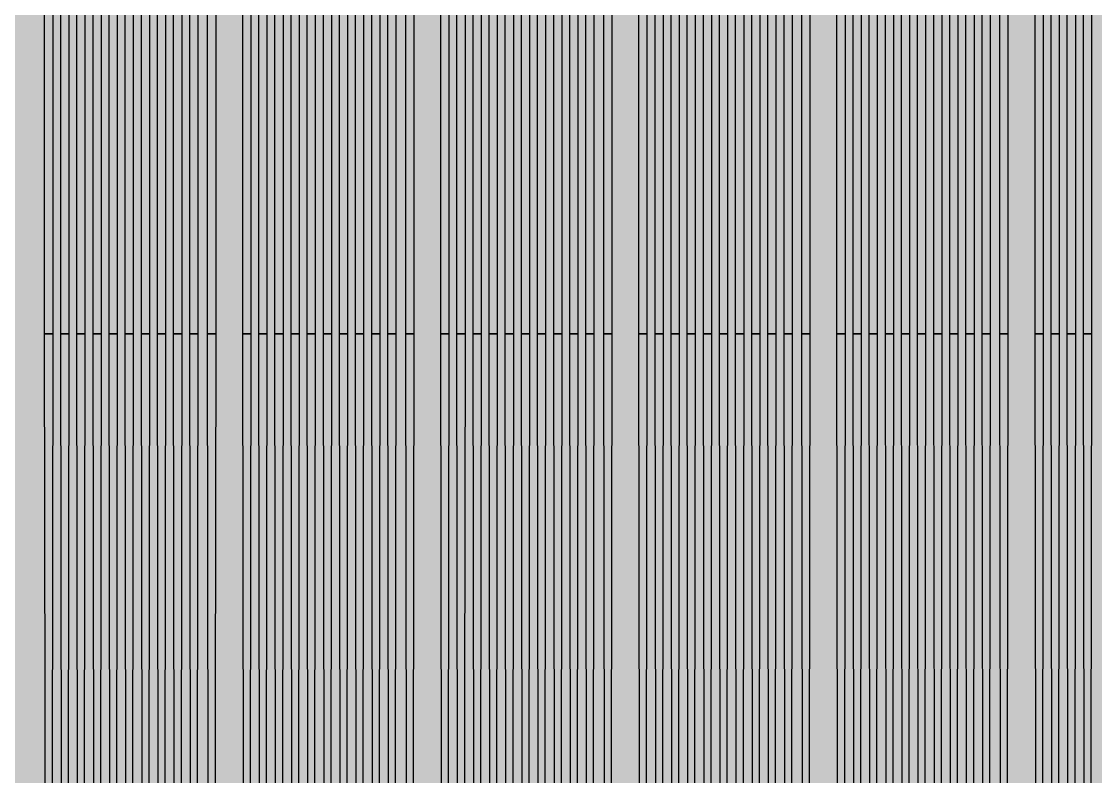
# Model space of a CAD drawing. Header units: metres. Extents: x -7220 to 10980, y -29667 to 1833.
# Drawn here: x 3083.7 to 3550, y -15884.5 to -15556.4 of the extents above; entities that cross this region are included whole.
import ezdxf

# ---------------------------------------------------------------- set-up
doc = ezdxf.new("R2010")
doc.units = ezdxf.units.M
doc.layers.add('Metal1', color=4, linetype='CONTINUOUS')
doc.layers.add('Polyimide', color=7, linetype='CONTINUOUS')

msp = doc.modelspace()

# ---------------------------------------------------------------- hatches: boundary and pattern name
at = {"layer": 'Polyimide'}
msp.add_hatch(color=7, dxfattribs=at).paths.add_polyline_path([(4099.45, -13861.55), (4142.64, -14152.77), (4214.18, -14438.35), (4313.36, -14715.55), (4439.24, -14981.69), (4590.59, -15234.21), (4765.97, -15470.68), (4963.68, -15688.82), (5181.82, -15886.53), (5418.29, -16061.91), (5670.81, -16213.26), (5936.95, -16339.14), (6214.15, -16438.32), (6499.73, -16509.85), (6790.95, -16553.05), (7085, -16567.5), (9980.38, -16567.5), (10058.79, -16571.35), (10136.45, -16582.87), (10212.6, -16601.95), (10286.52, -16628.4), (10357.49, -16661.96), (10424.83, -16702.32), (10487.89, -16749.09), (10546.06, -16801.81), (10598.78, -16859.98), (10645.55, -16923.04), (10685.91, -16990.38), (10719.48, -17061.35), (10745.93, -17135.27), (10765, -17211.43), (10776.52, -17289.08), (10780.38, -17367.5), (10780.38, -21957.3), (10741.61, -22012.91), (10705.97, -22070.59), (10673.58, -22130.14), (10644.53, -22191.39), (10618.92, -22254.16), (10596.82, -22318.25), (10578.3, -22383.46), (10563.41, -22449.6), (10552.21, -22516.46), (10544.72, -22583.84), (10540.97, -22651.53), (10540.97, -22719.32), (10544.72, -22787.01), (10552.21, -22854.38), (10563.41, -22921.24), (10578.3, -22987.38), (10596.82, -23052.6), (10618.92, -23116.68), (10644.53, -23179.45), (10673.58, -23240.71), (10705.97, -23300.26), (10741.61, -23357.93), (10780.38, -23413.54), (10780.38, -28667.5), (10776.52, -28745.91), (10765, -28823.57), (10745.93, -28899.73), (10719.48, -28973.65), (10685.91, -29044.62), (10645.55, -29111.96), (10598.78, -29175.01), (10546.06, -29233.19), (10487.89, -29285.91), (10424.83, -29332.68), (10357.49, -29373.04), (10286.52, -29406.6), (10212.6, -29433.05), (10136.45, -29452.13), (10058.79, -29463.65), (9980.38, -29467.5), (-6219.63, -29467.5), (-6298.04, -29463.65), (-6375.7, -29452.13), (-6451.85, -29433.05), (-6525.77, -29406.6), (-6596.74, -29373.04), (-6664.08, -29332.68), (-6727.14, -29285.91), (-6785.31, -29233.19), (-6838.03, -29175.01), (-6884.8, -29111.96), (-6925.16, -29044.62), (-6958.73, -28973.65), (-6985.18, -28899.73), (-7004.25, -28823.57), (-7015.77, -28745.91), (-7019.63, -28667.5), (-7019.63, -23426.32), (-6979.36, -23370.07), (-6942.33, -23311.63), (-6908.66, -23251.2), (-6878.45, -23188.96), (-6851.81, -23125.12), (-6828.81, -23059.88), (-6809.53, -22993.44), (-6794.04, -22926.02), (-6782.37, -22857.83), (-6774.57, -22789.09), (-6770.67, -22720.02), (-6770.67, -22650.84), (-6774.57, -22581.77), (-6782.37, -22513.03), (-6794.04, -22444.84), (-6809.53, -22377.42), (-6828.81, -22310.98), (-6851.81, -22245.74), (-6878.45, -22181.89), (-6908.66, -22119.66), (-6942.33, -22059.22), (-6979.36, -22000.79), (-7019.63, -21944.54), (-7019.63, -17367.5), (-7015.77, -17289.08), (-7004.25, -17211.43), (-6985.18, -17135.27), (-6958.73, -17061.35), (-6925.16, -16990.38), (-6884.8, -16923.04), (-6838.03, -16859.98), (-6785.31, -16801.81), (-6727.14, -16749.09), (-6664.08, -16702.32), (-6596.74, -16661.96), (-6525.77, -16628.4), (-6451.85, -16601.95), (-6375.7, -16582.87), (-6298.04, -16571.35), (-6219.63, -16567.5), (-3314, -16567.5), (-3019.95, -16553.05), (-2728.73, -16509.85), (-2443.15, -16438.32), (-2165.95, -16339.14), (-1899.81, -16213.26), (-1647.29, -16061.91), (-1410.82, -15886.53), (-1192.68, -15688.82), (-994.97, -15470.68), (-819.59, -15234.21), (-668.24, -14981.69), (-542.36, -14715.55), (-443.18, -14438.35), (-371.64, -14152.77), (-328.45, -13861.55), (-314, -13567.5), (-314, -13373.48), (-317.45, -13328.11), (-327.72, -13283.78), (-344.58, -13241.52), (-367.63, -13202.3), (-396.35, -13167.01), (-430.08, -13136.47), (-468.03, -13111.38), (-509.35, -13092.32), (-509.35, -13092.32), (-578.18, -13061.27), (-642.2, -13021.24), (-700.26, -12972.96), (-751.3, -12917.31), (-794.39, -12855.3), (-828.74, -12788.06), (-853.73, -12716.8), (-868.91, -12642.84), (-874, -12567.5), (-868.91, -12492.16), (-853.73, -12418.19), (-828.74, -12346.94), (-794.39, -12279.7), (-751.3, -12217.69), (-700.26, -12162.04), (-642.2, -12113.76), (-578.18, -12073.73), (-509.35, -12042.68), (-509.35, -12042.68), (-468.03, -12023.62), (-430.08, -11998.53), (-396.35, -11967.99), (-367.63, -11932.7), (-344.58, -11893.47), (-327.72, -11851.21), (-317.45, -11806.89), (-314, -11761.52), (-314, -11074.31), (-317.45, -11028.94), (-327.72, -10984.62), (-344.58, -10942.36), (-367.63, -10903.13), (-396.35, -10867.84), (-430.08, -10837.3), (-468.03, -10812.21), (-509.35, -10793.16), (-509.35, -10793.16), (-578.18, -10762.1), (-642.2, -10722.07), (-700.26, -10673.8), (-751.3, -10618.15), (-794.39, -10556.13), (-828.74, -10488.89), (-853.73, -10417.64), (-868.91, -10343.67), (-874, -10268.33), (-868.91, -10192.99), (-853.73, -10119.03), (-828.74, -10047.77), (-794.39, -9980.53), (-751.3, -9918.52), (-700.26, -9862.87), (-642.2, -9814.59), (-578.18, -9774.56), (-509.35, -9743.51), (-509.35, -9743.51), (-468.03, -9724.45), (-430.08, -9699.36), (-396.35, -9668.82), (-367.63, -9633.53), (-344.58, -9594.31), (-327.72, -9552.05), (-317.45, -9507.72), (-314, -9462.35), (-314, -8775.14), (-317.45, -8729.78), (-327.72, -8685.45), (-344.58, -8643.19), (-367.63, -8603.96), (-396.35, -8568.68), (-430.08, -8538.14), (-468.03, -8513.05), (-509.35, -8493.99), (-509.35, -8493.99), (-578.18, -8462.94), (-642.2, -8422.91), (-700.26, -8374.63), (-751.3, -8318.98), (-794.39, -8256.97), (-828.74, -8189.73), (-853.73, -8118.47), (-868.91, -8044.5), (-874, -7969.17), (-868.91, -7893.83), (-853.73, -7819.86), (-828.74, -7748.61), (-794.39, -7681.36), (-751.3, -7619.35), (-700.26, -7563.7), (-642.2, -7515.42), (-578.18, -7475.4), (-509.35, -7444.34), (-509.35, -7444.34), (-468.03, -7425.28), (-430.08, -7400.2), (-396.35, -7369.66), (-367.63, -7334.37), (-344.58, -7295.14), (-327.72, -7252.88), (-317.45, -7208.56), (-314, -7163.19), (-314, -6475.98), (-317.45, -6430.61), (-327.72, -6386.29), (-344.58, -6344.02), (-367.63, -6304.8), (-396.35, -6269.51), (-430.08, -6238.97), (-468.03, -6213.88), (-509.35, -6194.82), (-509.35, -6194.82), (-578.18, -6163.77), (-642.2, -6123.74), (-700.26, -6075.46), (-751.3, -6019.81), (-794.39, -5957.8), (-828.74, -5890.56), (-853.73, -5819.31), (-868.91, -5745.34), (-874, -5670), (-868.91, -5594.66), (-853.73, -5520.69), (-828.74, -5449.44), (-794.39, -5382.2), (-751.3, -5320.19), (-700.26, -5264.54), (-642.2, -5216.26), (-578.18, -5176.23), (-509.35, -5145.18), (-509.35, -5145.18), (-468.03, -5126.12), (-430.08, -5101.03), (-396.35, -5070.49), (-367.63, -5035.2), (-344.58, -4995.98), (-327.72, -4953.71), (-317.45, -4909.39), (-314, -4864.02), (-314, 380), (-314, 1532.5), (-269, 1532.5), (-268.78, 1525.63), (-268.1, 1518.79), (-266.98, 1512.02), (-265.42, 1505.32), (-263.43, 1498.75), (-261.01, 1492.32), (-258.17, 1486.06), (-254.93, 1480), (-251.3, 1474.17), (-247.3, 1468.58), (-242.94, 1463.27), (-238.25, 1458.25), (-233.23, 1453.56), (-227.92, 1449.2), (-222.33, 1445.2), (-216.5, 1441.57), (-210.44, 1438.33), (-204.18, 1435.49), (-197.75, 1433.07), (-191.18, 1431.08), (-184.48, 1429.52), (-177.71, 1428.4), (-170.87, 1427.72), (-164, 1427.5), (-157.13, 1427.72), (-150.29, 1428.4), (-143.52, 1429.52), (-136.82, 1431.08), (-130.25, 1433.07), (-123.82, 1435.49), (-117.56, 1438.33), (-111.5, 1441.57), (-105.67, 1445.2), (-100.08, 1449.2), (-94.77, 1453.56), (-89.75, 1458.25), (-85.06, 1463.27), (-80.7, 1468.58), (-76.7, 1474.17), (-73.07, 1480), (-69.83, 1486.06), (-66.99, 1492.32), (-64.57, 1498.75), (-62.58, 1505.32), (-61.02, 1512.02), (-59.9, 1518.79), (-59.22, 1525.63), (-59, 1532.5), (1786, 1532.5), (3835, 1532.5), (3835.21, 1539.04), (3835.86, 1545.55), (3836.92, 1552.01), (3838.41, 1558.38), (3840.31, 1564.64), (3842.61, 1570.77), (3845.31, 1576.73), (3848.4, 1582.5), (3851.85, 1588.06), (3855.66, 1593.38), (3859.82, 1598.43), (3864.29, 1603.21), (3869.07, 1607.68), (3874.12, 1611.84), (3879.44, 1615.65), (3885, 1619.1), (3890.77, 1622.19), (3896.73, 1624.89), (3902.86, 1627.19), (3909.12, 1629.09), (3915.49, 1630.58), (3921.95, 1631.64), (3928.46, 1632.29), (3935, 1632.5), (3941.54, 1632.29), (3948.05, 1631.64), (3954.51, 1630.58), (3960.88, 1629.09), (3967.14, 1627.19), (3973.27, 1624.89), (3979.23, 1622.19), (3985, 1619.1), (3990.56, 1615.65), (3995.88, 1611.84), (4000.93, 1607.68), (4005.71, 1603.21), (4010.18, 1598.43), (4014.34, 1593.38), (4018.15, 1588.06), (4021.6, 1582.5), (4024.69, 1576.73), (4027.39, 1570.77), (4029.69, 1564.64), (4031.59, 1558.38), (4033.08, 1552.01), (4034.14, 1545.55), (4034.79, 1539.04), (4035, 1532.5), (4085, 1532.5), (4085, 380), (4085, 330), (4085, -4864.02), (4088.45, -4909.39), (4098.72, -4953.71), (4115.58, -4995.98), (4138.63, -5035.2), (4167.35, -5070.49), (4201.08, -5101.03), (4239.03, -5126.12), (4280.35, -5145.18), (4280.35, -5145.18), (4349.18, -5176.23), (4413.2, -5216.26), (4471.26, -5264.54), (4522.3, -5320.19), (4565.39, -5382.2), (4599.74, -5449.44), (4624.73, -5520.69), (4639.91, -5594.66), (4645, -5670), (4639.91, -5745.34), (4624.73, -5819.31), (4599.74, -5890.56), (4565.39, -5957.8), (4522.3, -6019.81), (4471.26, -6075.46), (4413.2, -6123.74), (4349.18, -6163.77), (4280.35, -6194.82), (4239.03, -6213.88), (4201.08, -6238.97), (4167.35, -6269.51), (4138.63, -6304.8), (4115.58, -6344.02), (4098.72, -6386.29), (4088.45, -6430.61), (4085, -6475.98), (4085, -13567.5), (4099.45, -13861.55)])

# ---------------------------------------------------------------- linework, layer by layer
at = {"layer": 'Metal1'}
for points in [[(3097.25, -15552.84), (3097.25, -15575.7), (3097.25, -15598.55), (3097.25, -15621.41), (3097.25, -15644.27), (3097.25, -15667.12), (3097.25, -15692.12), (3093.75, -15692.12), (3093.75, -15667.12), (3093.75, -15644.27), (3093.75, -15621.41), (3093.75, -15598.55), (3093.75, -15575.7), (3093.75, -15552.84)], [(3104.25, -15552.84), (3104.25, -15575.7), (3104.25, -15598.55), (3104.25, -15621.41), (3104.25, -15644.27), (3104.25, -15667.12), (3104.25, -15692.12), (3100.75, -15692.12), (3100.75, -15667.12), (3100.75, -15644.27), (3100.75, -15621.41), (3100.75, -15598.55), (3100.75, -15575.7), (3100.75, -15552.84)], [(3111.25, -15552.84), (3111.25, -15575.7), (3111.25, -15598.55), (3111.25, -15621.41), (3111.25, -15644.27), (3111.25, -15667.12), (3111.25, -15692.12), (3107.75, -15692.12), (3107.75, -15667.12), (3107.75, -15644.27), (3107.75, -15621.41), (3107.75, -15598.55), (3107.75, -15575.7), (3107.75, -15552.84)], [(3118.25, -15552.84), (3118.25, -15575.7), (3118.25, -15598.55), (3118.25, -15621.41), (3118.25, -15644.27), (3118.25, -15667.12), (3118.25, -15692.12), (3114.75, -15692.12), (3114.75, -15667.12), (3114.75, -15644.27), (3114.75, -15621.41), (3114.75, -15598.55), (3114.75, -15575.7), (3114.75, -15552.84)], [(3125.25, -15552.84), (3125.25, -15575.7), (3125.25, -15598.55), (3125.25, -15621.41), (3125.25, -15644.27), (3125.25, -15667.12), (3125.25, -15692.12), (3121.75, -15692.12), (3121.75, -15667.12), (3121.75, -15644.27), (3121.75, -15621.41), (3121.75, -15598.55), (3121.75, -15575.7), (3121.75, -15552.84)], [(3132.25, -15552.84), (3132.25, -15575.7), (3132.25, -15598.55), (3132.25, -15621.41), (3132.25, -15644.27), (3132.25, -15667.12), (3132.25, -15692.12), (3128.75, -15692.12), (3128.75, -15667.12), (3128.75, -15644.27), (3128.75, -15621.41), (3128.75, -15598.55), (3128.75, -15575.7), (3128.75, -15552.84)], [(3139.25, -15552.84), (3139.25, -15575.7), (3139.25, -15598.55), (3139.25, -15621.41), (3139.25, -15644.27), (3139.25, -15667.12), (3139.25, -15692.12), (3135.75, -15692.12), (3135.75, -15667.12), (3135.75, -15644.27), (3135.75, -15621.41), (3135.75, -15598.55), (3135.75, -15575.7), (3135.75, -15552.84)], [(3146.25, -15552.84), (3146.25, -15575.7), (3146.25, -15598.55), (3146.25, -15621.41), (3146.25, -15644.27), (3146.25, -15667.12), (3146.25, -15692.12), (3142.75, -15692.12), (3142.75, -15667.12), (3142.75, -15644.27), (3142.75, -15621.41), (3142.75, -15598.55), (3142.75, -15575.7), (3142.75, -15552.84)], [(3153.25, -15552.84), (3153.25, -15575.7), (3153.25, -15598.55), (3153.25, -15621.41), (3153.25, -15644.27), (3153.25, -15667.12), (3153.25, -15692.12), (3149.75, -15692.12), (3149.75, -15667.12), (3149.75, -15644.27), (3149.75, -15621.41), (3149.75, -15598.55), (3149.75, -15575.7), (3149.75, -15552.84)], [(3160.25, -15552.84), (3160.25, -15575.7), (3160.25, -15598.55), (3160.25, -15621.41), (3160.25, -15644.27), (3160.25, -15667.12), (3160.25, -15692.12), (3156.75, -15692.12), (3156.75, -15667.12), (3156.75, -15644.27), (3156.75, -15621.41), (3156.75, -15598.55), (3156.75, -15575.7), (3156.75, -15552.84)], [(3168, -15552.84), (3168, -15575.7), (3168, -15598.55), (3168, -15621.41), (3168, -15644.27), (3168, -15667.12), (3168, -15692.12), (3164.5, -15692.12), (3164.5, -15667.12), (3164.5, -15644.27), (3164.5, -15621.41), (3164.5, -15598.55), (3164.5, -15575.7), (3164.5, -15552.84)], [(3183.25, -15552.84), (3183.25, -15575.7), (3183.25, -15598.55), (3183.25, -15621.41), (3183.25, -15644.27), (3183.25, -15667.12), (3183.25, -15692.12), (3179.75, -15692.12), (3179.75, -15667.12), (3179.75, -15644.27), (3179.75, -15621.41), (3179.75, -15598.55), (3179.75, -15575.7), (3179.75, -15552.84)], [(3190.25, -15552.84), (3190.25, -15575.7), (3190.25, -15598.55), (3190.25, -15621.41), (3190.25, -15644.27), (3190.25, -15667.12), (3190.25, -15692.12), (3186.75, -15692.12), (3186.75, -15667.12), (3186.75, -15644.27), (3186.75, -15621.41), (3186.75, -15598.55), (3186.75, -15575.7), (3186.75, -15552.84)], [(3197.25, -15552.84), (3197.25, -15575.7), (3197.25, -15598.55), (3197.25, -15621.41), (3197.25, -15644.27), (3197.25, -15667.12), (3197.25, -15692.12), (3193.75, -15692.12), (3193.75, -15667.12), (3193.75, -15644.27), (3193.75, -15621.41), (3193.75, -15598.55), (3193.75, -15575.7), (3193.75, -15552.84)], [(3204.25, -15552.84), (3204.25, -15575.7), (3204.25, -15598.55), (3204.25, -15621.41), (3204.25, -15644.27), (3204.25, -15667.12), (3204.25, -15692.12), (3200.75, -15692.12), (3200.75, -15667.12), (3200.75, -15644.27), (3200.75, -15621.41), (3200.75, -15598.55), (3200.75, -15575.7), (3200.75, -15552.84)], [(3211.25, -15552.84), (3211.25, -15575.7), (3211.25, -15598.55), (3211.25, -15621.41), (3211.25, -15644.27), (3211.25, -15667.12), (3211.25, -15692.12), (3207.75, -15692.12), (3207.75, -15667.12), (3207.75, -15644.27), (3207.75, -15621.41), (3207.75, -15598.55), (3207.75, -15575.7), (3207.75, -15552.84)], [(3218.25, -15552.84), (3218.25, -15575.7), (3218.25, -15598.55), (3218.25, -15621.41), (3218.25, -15644.27), (3218.25, -15667.12), (3218.25, -15692.12), (3214.75, -15692.12), (3214.75, -15667.12), (3214.75, -15644.27), (3214.75, -15621.41), (3214.75, -15598.55), (3214.75, -15575.7), (3214.75, -15552.84)], [(3225.25, -15552.84), (3225.25, -15575.7), (3225.25, -15598.55), (3225.25, -15621.41), (3225.25, -15644.27), (3225.25, -15667.12), (3225.25, -15692.12), (3221.75, -15692.12), (3221.75, -15667.12), (3221.75, -15644.27), (3221.75, -15621.41), (3221.75, -15598.55), (3221.75, -15575.7), (3221.75, -15552.84)], [(3232.25, -15552.84), (3232.25, -15575.7), (3232.25, -15598.55), (3232.25, -15621.41), (3232.25, -15644.27), (3232.25, -15667.12), (3232.25, -15692.12), (3228.75, -15692.12), (3228.75, -15667.12), (3228.75, -15644.27), (3228.75, -15621.41), (3228.75, -15598.55), (3228.75, -15575.7), (3228.75, -15552.84)], [(3239.25, -15552.84), (3239.25, -15575.7), (3239.25, -15598.55), (3239.25, -15621.41), (3239.25, -15644.27), (3239.25, -15667.12), (3239.25, -15692.12), (3235.75, -15692.12), (3235.75, -15667.12), (3235.75, -15644.27), (3235.75, -15621.41), (3235.75, -15598.55), (3235.75, -15575.7), (3235.75, -15552.84)], [(3246.25, -15552.84), (3246.25, -15575.7), (3246.25, -15598.55), (3246.25, -15621.41), (3246.25, -15644.27), (3246.25, -15667.12), (3246.25, -15692.12), (3242.75, -15692.12), (3242.75, -15667.12), (3242.75, -15644.27), (3242.75, -15621.41), (3242.75, -15598.55), (3242.75, -15575.7), (3242.75, -15552.84)], [(3254, -15552.84), (3254, -15575.7), (3254, -15598.55), (3254, -15621.41), (3254, -15644.27), (3254, -15667.12), (3254, -15692.12), (3250.5, -15692.12), (3250.5, -15667.12), (3250.5, -15644.27), (3250.5, -15621.41), (3250.5, -15598.55), (3250.5, -15575.7), (3250.5, -15552.84)], [(3269.25, -15552.84), (3269.25, -15575.7), (3269.25, -15598.55), (3269.25, -15621.41), (3269.25, -15644.27), (3269.25, -15667.12), (3269.25, -15692.12), (3265.75, -15692.12), (3265.75, -15667.12), (3265.75, -15644.27), (3265.75, -15621.41), (3265.75, -15598.55), (3265.75, -15575.7), (3265.75, -15552.84)], [(3276.25, -15552.84), (3276.25, -15575.7), (3276.25, -15598.55), (3276.25, -15621.41), (3276.25, -15644.27), (3276.25, -15667.12), (3276.25, -15692.12), (3272.75, -15692.12), (3272.75, -15667.12), (3272.75, -15644.27), (3272.75, -15621.41), (3272.75, -15598.55), (3272.75, -15575.7), (3272.75, -15552.84)], [(3283.25, -15552.84), (3283.25, -15575.7), (3283.25, -15598.55), (3283.25, -15621.41), (3283.25, -15644.27), (3283.25, -15667.12), (3283.25, -15692.12), (3279.75, -15692.12), (3279.75, -15667.12), (3279.75, -15644.27), (3279.75, -15621.41), (3279.75, -15598.55), (3279.75, -15575.7), (3279.75, -15552.84)], [(3290.25, -15552.84), (3290.25, -15575.7), (3290.25, -15598.55), (3290.25, -15621.41), (3290.25, -15644.27), (3290.25, -15667.12), (3290.25, -15692.12), (3286.75, -15692.12), (3286.75, -15667.12), (3286.75, -15644.27), (3286.75, -15621.41), (3286.75, -15598.55), (3286.75, -15575.7), (3286.75, -15552.84)], [(3297.25, -15552.84), (3297.25, -15575.7), (3297.25, -15598.55), (3297.25, -15621.41), (3297.25, -15644.27), (3297.25, -15667.12), (3297.25, -15692.12), (3293.75, -15692.12), (3293.75, -15667.12), (3293.75, -15644.27), (3293.75, -15621.41), (3293.75, -15598.55), (3293.75, -15575.7), (3293.75, -15552.84)], [(3304.25, -15552.84), (3304.25, -15575.7), (3304.25, -15598.55), (3304.25, -15621.41), (3304.25, -15644.27), (3304.25, -15667.12), (3304.25, -15692.12), (3300.75, -15692.12), (3300.75, -15667.12), (3300.75, -15644.27), (3300.75, -15621.41), (3300.75, -15598.55), (3300.75, -15575.7), (3300.75, -15552.84)], [(3311.25, -15552.84), (3311.25, -15575.7), (3311.25, -15598.55), (3311.25, -15621.41), (3311.25, -15644.27), (3311.25, -15667.12), (3311.25, -15692.12), (3307.75, -15692.12), (3307.75, -15667.12), (3307.75, -15644.27), (3307.75, -15621.41), (3307.75, -15598.55), (3307.75, -15575.7), (3307.75, -15552.84)], [(3318.25, -15552.84), (3318.25, -15575.7), (3318.25, -15598.55), (3318.25, -15621.41), (3318.25, -15644.27), (3318.25, -15667.12), (3318.25, -15692.12), (3314.75, -15692.12), (3314.75, -15667.12), (3314.75, -15644.27), (3314.75, -15621.41), (3314.75, -15598.55), (3314.75, -15575.7), (3314.75, -15552.84)], [(3325.25, -15552.84), (3325.25, -15575.7), (3325.25, -15598.55), (3325.25, -15621.41), (3325.25, -15644.27), (3325.25, -15667.12), (3325.25, -15692.12), (3321.75, -15692.12), (3321.75, -15667.12), (3321.75, -15644.27), (3321.75, -15621.41), (3321.75, -15598.55), (3321.75, -15575.7), (3321.75, -15552.84)], [(3332.25, -15552.84), (3332.25, -15575.7), (3332.25, -15598.55), (3332.25, -15621.41), (3332.25, -15644.27), (3332.25, -15667.12), (3332.25, -15692.12), (3328.75, -15692.12), (3328.75, -15667.12), (3328.75, -15644.27), (3328.75, -15621.41), (3328.75, -15598.55), (3328.75, -15575.7), (3328.75, -15552.84)], [(3340, -15552.84), (3340, -15575.7), (3340, -15598.55), (3340, -15621.41), (3340, -15644.27), (3340, -15667.12), (3340, -15692.12), (3336.5, -15692.12), (3336.5, -15667.12), (3336.5, -15644.27), (3336.5, -15621.41), (3336.5, -15598.55), (3336.5, -15575.7), (3336.5, -15552.84)], [(3355.25, -15552.84), (3355.25, -15575.7), (3355.25, -15598.55), (3355.25, -15621.41), (3355.25, -15644.27), (3355.25, -15667.12), (3355.25, -15692.12), (3351.75, -15692.12), (3351.75, -15667.12), (3351.75, -15644.27), (3351.75, -15621.41), (3351.75, -15598.55), (3351.75, -15575.7), (3351.75, -15552.84)], [(3362.25, -15552.84), (3362.25, -15575.7), (3362.25, -15598.55), (3362.25, -15621.41), (3362.25, -15644.27), (3362.25, -15667.12), (3362.25, -15692.12), (3358.75, -15692.12), (3358.75, -15667.12), (3358.75, -15644.27), (3358.75, -15621.41), (3358.75, -15598.55), (3358.75, -15575.7), (3358.75, -15552.84)], [(3369.25, -15552.84), (3369.25, -15575.7), (3369.25, -15598.55), (3369.25, -15621.41), (3369.25, -15644.27), (3369.25, -15667.12), (3369.25, -15692.12), (3365.75, -15692.12), (3365.75, -15667.12), (3365.75, -15644.27), (3365.75, -15621.41), (3365.75, -15598.55), (3365.75, -15575.7), (3365.75, -15552.84)], [(3376.25, -15552.84), (3376.25, -15575.7), (3376.25, -15598.55), (3376.25, -15621.41), (3376.25, -15644.27), (3376.25, -15667.12), (3376.25, -15692.12), (3372.75, -15692.12), (3372.75, -15667.12), (3372.75, -15644.27), (3372.75, -15621.41), (3372.75, -15598.55), (3372.75, -15575.7), (3372.75, -15552.84)], [(3383.25, -15552.84), (3383.25, -15575.7), (3383.25, -15598.55), (3383.25, -15621.41), (3383.25, -15644.27), (3383.25, -15667.12), (3383.25, -15692.12), (3379.75, -15692.12), (3379.75, -15667.12), (3379.75, -15644.27), (3379.75, -15621.41), (3379.75, -15598.55), (3379.75, -15575.7), (3379.75, -15552.84)], [(3390.25, -15552.84), (3390.25, -15575.7), (3390.25, -15598.55), (3390.25, -15621.41), (3390.25, -15644.27), (3390.25, -15667.12), (3390.25, -15692.12), (3386.75, -15692.12), (3386.75, -15667.12), (3386.75, -15644.27), (3386.75, -15621.41), (3386.75, -15598.55), (3386.75, -15575.7), (3386.75, -15552.84)], [(3397.25, -15552.84), (3397.25, -15575.7), (3397.25, -15598.55), (3397.25, -15621.41), (3397.25, -15644.27), (3397.25, -15667.12), (3397.25, -15692.12), (3393.75, -15692.12), (3393.75, -15667.12), (3393.75, -15644.27), (3393.75, -15621.41), (3393.75, -15598.55), (3393.75, -15575.7), (3393.75, -15552.84)], [(3404.25, -15552.84), (3404.25, -15575.7), (3404.25, -15598.55), (3404.25, -15621.41), (3404.25, -15644.27), (3404.25, -15667.12), (3404.25, -15692.12), (3400.75, -15692.12), (3400.75, -15667.12), (3400.75, -15644.27), (3400.75, -15621.41), (3400.75, -15598.55), (3400.75, -15575.7), (3400.75, -15552.84)], [(3411.25, -15552.84), (3411.25, -15575.7), (3411.25, -15598.55), (3411.25, -15621.41), (3411.25, -15644.27), (3411.25, -15667.12), (3411.25, -15692.12), (3407.75, -15692.12), (3407.75, -15667.12), (3407.75, -15644.27), (3407.75, -15621.41), (3407.75, -15598.55), (3407.75, -15575.7), (3407.75, -15552.84)], [(3418.25, -15552.84), (3418.25, -15575.7), (3418.25, -15598.55), (3418.25, -15621.41), (3418.25, -15644.27), (3418.25, -15667.12), (3418.25, -15692.12), (3414.75, -15692.12), (3414.75, -15667.12), (3414.75, -15644.27), (3414.75, -15621.41), (3414.75, -15598.55), (3414.75, -15575.7), (3414.75, -15552.84)], [(3426, -15552.84), (3426, -15575.7), (3426, -15598.55), (3426, -15621.41), (3426, -15644.27), (3426, -15667.12), (3426, -15692.12), (3422.5, -15692.12), (3422.5, -15667.12), (3422.5, -15644.27), (3422.5, -15621.41), (3422.5, -15598.55), (3422.5, -15575.7), (3422.5, -15552.84)], [(3441.25, -15552.84), (3441.25, -15575.7), (3441.25, -15598.55), (3441.25, -15621.41), (3441.25, -15644.27), (3441.25, -15667.12), (3441.25, -15692.12), (3437.75, -15692.12), (3437.75, -15667.12), (3437.75, -15644.27), (3437.75, -15621.41), (3437.75, -15598.55), (3437.75, -15575.7), (3437.75, -15552.84)], [(3448.25, -15552.84), (3448.25, -15575.7), (3448.25, -15598.55), (3448.25, -15621.41), (3448.25, -15644.27), (3448.25, -15667.12), (3448.25, -15692.12), (3444.75, -15692.12), (3444.75, -15667.12), (3444.75, -15644.27), (3444.75, -15621.41), (3444.75, -15598.55), (3444.75, -15575.7), (3444.75, -15552.84)], [(3455.25, -15552.84), (3455.25, -15575.7), (3455.25, -15598.55), (3455.25, -15621.41), (3455.25, -15644.27), (3455.25, -15667.12), (3455.25, -15692.12), (3451.75, -15692.12), (3451.75, -15667.12), (3451.75, -15644.27), (3451.75, -15621.41), (3451.75, -15598.55), (3451.75, -15575.7), (3451.75, -15552.84)], [(3462.25, -15552.84), (3462.25, -15575.7), (3462.25, -15598.55), (3462.25, -15621.41), (3462.25, -15644.27), (3462.25, -15667.12), (3462.25, -15692.12), (3458.75, -15692.12), (3458.75, -15667.12), (3458.75, -15644.27), (3458.75, -15621.41), (3458.75, -15598.55), (3458.75, -15575.7), (3458.75, -15552.84)], [(3469.25, -15552.84), (3469.25, -15575.7), (3469.25, -15598.55), (3469.25, -15621.41), (3469.25, -15644.27), (3469.25, -15667.12), (3469.25, -15692.12), (3465.75, -15692.12), (3465.75, -15667.12), (3465.75, -15644.27), (3465.75, -15621.41), (3465.75, -15598.55), (3465.75, -15575.7), (3465.75, -15552.84)], [(3476.25, -15552.84), (3476.25, -15575.7), (3476.25, -15598.55), (3476.25, -15621.41), (3476.25, -15644.27), (3476.25, -15667.12), (3476.25, -15692.12), (3472.75, -15692.12), (3472.75, -15667.12), (3472.75, -15644.27), (3472.75, -15621.41), (3472.75, -15598.55), (3472.75, -15575.7), (3472.75, -15552.84)], [(3483.25, -15552.84), (3483.25, -15575.7), (3483.25, -15598.55), (3483.25, -15621.41), (3483.25, -15644.27), (3483.25, -15667.12), (3483.25, -15692.12), (3479.75, -15692.12), (3479.75, -15667.12), (3479.75, -15644.27), (3479.75, -15621.41), (3479.75, -15598.55), (3479.75, -15575.7), (3479.75, -15552.84)], [(3490.25, -15552.84), (3490.25, -15575.7), (3490.25, -15598.55), (3490.25, -15621.41), (3490.25, -15644.27), (3490.25, -15667.12), (3490.25, -15692.12), (3486.75, -15692.12), (3486.75, -15667.12), (3486.75, -15644.27), (3486.75, -15621.41), (3486.75, -15598.55), (3486.75, -15575.7), (3486.75, -15552.84)], [(3497.25, -15552.84), (3497.25, -15575.7), (3497.25, -15598.55), (3497.25, -15621.41), (3497.25, -15644.27), (3497.25, -15667.12), (3497.25, -15692.12), (3493.75, -15692.12), (3493.75, -15667.12), (3493.75, -15644.27), (3493.75, -15621.41), (3493.75, -15598.55), (3493.75, -15575.7), (3493.75, -15552.84)], [(3504.25, -15552.84), (3504.25, -15575.7), (3504.25, -15598.55), (3504.25, -15621.41), (3504.25, -15644.27), (3504.25, -15667.12), (3504.25, -15692.12), (3500.75, -15692.12), (3500.75, -15667.12), (3500.75, -15644.27), (3500.75, -15621.41), (3500.75, -15598.55), (3500.75, -15575.7), (3500.75, -15552.84)], [(3512, -15552.84), (3512, -15575.7), (3512, -15598.55), (3512, -15621.41), (3512, -15644.27), (3512, -15667.12), (3512, -15692.12), (3508.5, -15692.12), (3508.5, -15667.12), (3508.5, -15644.27), (3508.5, -15621.41), (3508.5, -15598.55), (3508.5, -15575.7), (3508.5, -15552.84)], [(3527.25, -15552.84), (3527.25, -15575.7), (3527.25, -15598.55), (3527.25, -15621.41), (3527.25, -15644.27), (3527.25, -15667.12), (3527.25, -15692.12), (3523.75, -15692.12), (3523.75, -15667.12), (3523.75, -15644.27), (3523.75, -15621.41), (3523.75, -15598.55), (3523.75, -15575.7), (3523.75, -15552.84)], [(3534.25, -15552.84), (3534.25, -15575.7), (3534.25, -15598.55), (3534.25, -15621.41), (3534.25, -15644.27), (3534.25, -15667.12), (3534.25, -15692.12), (3530.75, -15692.12), (3530.75, -15667.12), (3530.75, -15644.27), (3530.75, -15621.41), (3530.75, -15598.55), (3530.75, -15575.7), (3530.75, -15552.84)], [(3541.25, -15552.84), (3541.25, -15575.7), (3541.25, -15598.55), (3541.25, -15621.41), (3541.25, -15644.27), (3541.25, -15667.12), (3541.25, -15692.12), (3537.75, -15692.12), (3537.75, -15667.12), (3537.75, -15644.27), (3537.75, -15621.41), (3537.75, -15598.55), (3537.75, -15575.7), (3537.75, -15552.84)], [(3548.25, -15552.84), (3548.25, -15575.7), (3548.25, -15598.55), (3548.25, -15621.41), (3548.25, -15644.27), (3548.25, -15667.12), (3548.25, -15692.12), (3544.75, -15692.12), (3544.75, -15667.12), (3544.75, -15644.27), (3544.75, -15621.41), (3544.75, -15598.55), (3544.75, -15575.7), (3544.75, -15552.84)], [(3070.75, -16379.15), (3085.22, -16347.91), (3099.7, -16316.67), (3114.17, -16285.43), (3128.65, -16254.18), (3143.12, -16222.94), (3151.76, -16204.3), (3157.48, -16178.24), (3156.75, -15692.12), (3160.25, -15692.12), (3159.52, -16178.46), (3153.66, -16204.94), (3144.93, -16223.78), (3130.46, -16255.03), (3115.99, -16286.27), (3101.51, -16317.51), (3087.04, -16348.75), (3072.57, -16379.99)], [(3071.96, -16347.91), (3086.29, -16316.67), (3100.61, -16285.43), (3114.94, -16254.19), (3129.27, -16222.95), (3137.82, -16204.3), (3143.48, -16178.27), (3142.75, -15692.12), (3146.25, -15692.12), (3145.52, -16178.49), (3139.72, -16204.94), (3131.08, -16223.78), (3116.76, -16255.02), (3102.43, -16286.26), (3088.11, -16317.5), (3073.78, -16348.74)], [(3072.88, -16316.67), (3087.06, -16285.43), (3101.23, -16254.19), (3115.41, -16222.95), (3123.87, -16204.3), (3129.48, -16178.29), (3128.75, -15692.12), (3132.25, -15692.12), (3131.52, -16178.51), (3125.78, -16204.94), (3117.23, -16223.78), (3103.06, -16255.02), (3088.88, -16286.26), (3074.7, -16317.5)], [(3073.5, -16285.44), (3087.53, -16254.2), (3101.56, -16222.95), (3109.93, -16204.31), (3115.48, -16178.32), (3114.75, -15692.12), (3118.25, -15692.12), (3117.52, -16178.53), (3111.84, -16204.93), (3103.38, -16223.77), (3089.35, -16255.01), (3075.33, -16286.26)], [(3073.82, -16254.2), (3087.71, -16222.96), (3095.99, -16204.31), (3101.48, -16178.34), (3100.75, -15692.12), (3104.25, -15692.12), (3103.52, -16178.56), (3097.9, -16204.93), (3089.53, -16223.77), (3075.65, -16255.01)], [(3074.15, -16454.11), (3086.24, -16429.13), (3095.36, -16410.37), (3110.53, -16379.13), (3125.71, -16347.89), (3140.89, -16316.65), (3156.07, -16285.41), (3171.25, -16254.17), (3186.42, -16222.93), (3195.48, -16204.28), (3201.48, -16178.11), (3200.75, -15692.12), (3204.25, -15692.12), (3203.52, -16178.35), (3197.38, -16204.95), (3188.22, -16223.8), (3173.04, -16255.04), (3157.87, -16286.28), (3142.69, -16317.52), (3127.51, -16348.76), (3112.33, -16380.01), (3097.16, -16411.25), (3088.04, -16430.01), (3075.95, -16454.98)], [(3082.39, -16410.38), (3097.42, -16379.13), (3112.45, -16347.89), (3127.48, -16316.65), (3142.51, -16285.41), (3157.54, -16254.17), (3172.57, -16222.93), (3181.54, -16204.29), (3187.48, -16178.14), (3186.75, -15692.12), (3190.25, -15692.12), (3189.52, -16178.37), (3183.44, -16204.95), (3174.37, -16223.8), (3159.34, -16255.04), (3144.31, -16286.28), (3129.28, -16317.52), (3114.25, -16348.76), (3099.22, -16380), (3084.19, -16411.24), (3075.17, -16430)], [(3075.91, -16410.38), (3090.87, -16379.14), (3105.82, -16347.9), (3120.78, -16316.65), (3135.73, -16285.41), (3150.69, -16254.17), (3165.64, -16222.93), (3174.57, -16204.29), (3180.48, -16178.15), (3179.75, -15692.12), (3183.25, -15692.12), (3182.52, -16178.38), (3176.47, -16204.95), (3167.45, -16223.8), (3152.49, -16255.04), (3137.54, -16286.28), (3122.58, -16317.52), (3107.63, -16348.76), (3092.67, -16380), (3077.71, -16411.24)], [(3077.89, -16379.15), (3092.47, -16347.9), (3107.04, -16316.66), (3121.62, -16285.42), (3136.19, -16254.18), (3150.77, -16222.94), (3159.47, -16204.3), (3165.23, -16178.22), (3164.5, -15692.12), (3168, -15692.12), (3167.27, -16178.45), (3161.37, -16204.94), (3152.58, -16223.79), (3138.01, -16255.03), (3123.43, -16286.27), (3108.85, -16317.51), (3094.28, -16348.75), (3079.7, -16379.99)], [(3078.59, -16347.91), (3092.99, -16316.67), (3107.39, -16285.43), (3121.79, -16254.19), (3136.19, -16222.95), (3144.79, -16204.3), (3150.48, -16178.25), (3149.75, -15692.12), (3153.25, -15692.12), (3152.52, -16178.47), (3146.69, -16204.94), (3138.01, -16223.78), (3123.61, -16255.02), (3109.21, -16286.26), (3094.81, -16317.51), (3080.41, -16348.75)], [(3079.58, -16316.67), (3093.84, -16285.43), (3108.09, -16254.19), (3122.34, -16222.95), (3130.85, -16204.3), (3136.48, -16178.28), (3135.75, -15692.12), (3139.25, -15692.12), (3138.52, -16178.5), (3132.75, -16204.94), (3124.16, -16223.78), (3109.91, -16255.02), (3095.66, -16286.26), (3081.4, -16317.5)], [(3079.8, -16429.13), (3088.87, -16410.37), (3103.98, -16379.13), (3119.08, -16347.89), (3134.19, -16316.65), (3149.29, -16285.41), (3164.39, -16254.17), (3179.5, -16222.93), (3188.51, -16204.29), (3194.48, -16178.13), (3193.75, -15692.12), (3197.25, -15692.12), (3196.52, -16178.36), (3190.41, -16204.95), (3181.3, -16223.8), (3166.19, -16255.04), (3151.09, -16286.28), (3135.99, -16317.52), (3120.88, -16348.76), (3105.78, -16380), (3090.68, -16411.24), (3081.61, -16430)], [(3080.28, -16285.43), (3094.38, -16254.19), (3108.49, -16222.95), (3116.9, -16204.3), (3122.48, -16178.3), (3121.75, -15692.12), (3125.25, -15692.12), (3124.52, -16178.52), (3118.81, -16204.93), (3110.31, -16223.78), (3096.21, -16255.02), (3082.1, -16286.26)], [(3080.53, -16454.11), (3092.68, -16429.13), (3101.84, -16410.37), (3117.09, -16379.13), (3132.34, -16347.89), (3147.59, -16316.65), (3162.85, -16285.41), (3178.1, -16254.17), (3193.35, -16222.93), (3202.45, -16204.28), (3208.48, -16178.1), (3207.75, -15692.12), (3211.25, -15692.12), (3210.52, -16178.33), (3204.35, -16204.96), (3195.15, -16223.8), (3179.9, -16255.04), (3164.64, -16286.28), (3149.39, -16317.53), (3134.14, -16348.77), (3118.89, -16380.01), (3103.64, -16411.25), (3094.48, -16430.01), (3082.32, -16454.98)], [(3080.68, -16254.2), (3094.63, -16222.96), (3102.96, -16204.31), (3108.48, -16178.33), (3107.75, -15692.12), (3111.25, -15692.12), (3110.52, -16178.54), (3104.87, -16204.93), (3096.46, -16223.77), (3082.5, -16255.01)], [(3080.78, -16222.96), (3089.02, -16204.31), (3094.48, -16178.35), (3093.75, -15692.12), (3097.25, -15692.12), (3096.52, -16178.57), (3090.93, -16204.93), (3082.61, -16223.77)], [(3215.48, -16178.09), (3214.75, -15692.12), (3218.25, -15692.12), (3217.52, -16178.32)], [(3222.48, -16178.07), (3221.75, -15692.12), (3225.25, -15692.12), (3224.52, -16178.31)], [(3229.48, -16178.06), (3228.75, -15692.12), (3232.25, -15692.12), (3231.52, -16178.3)], [(3236.48, -16178.05), (3235.75, -15692.12), (3239.25, -15692.12), (3238.52, -16178.28)], [(3243.48, -16178.03), (3242.75, -15692.12), (3246.25, -15692.12), (3245.52, -16178.27)], [(3251.23, -16178.01), (3250.5, -15692.12), (3254, -15692.12), (3253.27, -16178.25)], [(3266.48, -16177.94), (3265.75, -15692.12), (3269.25, -15692.12), (3268.52, -16178.19)], [(3273.48, -16177.93), (3272.75, -15692.12), (3276.25, -15692.12), (3275.52, -16178.17)], [(3280.48, -16177.91), (3279.75, -15692.12), (3283.25, -15692.12), (3282.52, -16178.16)], [(3287.48, -16177.9), (3286.75, -15692.12), (3290.25, -15692.12), (3289.52, -16178.15)], [(3294.48, -16177.89), (3293.75, -15692.12), (3297.25, -15692.12), (3296.52, -16178.13)], [(3301.48, -16177.87), (3300.75, -15692.12), (3304.25, -15692.12), (3303.52, -16178.12)], [(3308.48, -16177.86), (3307.75, -15692.12), (3311.25, -15692.12), (3310.52, -16178.11)], [(3315.48, -16177.84), (3314.75, -15692.12), (3318.25, -15692.12), (3317.52, -16178.09)], [(3322.48, -16177.83), (3321.75, -15692.12), (3325.25, -15692.12), (3324.52, -16178.08)], [(3329.48, -16177.81), (3328.75, -15692.12), (3332.25, -15692.12), (3331.52, -16178.07)], [(3337.23, -16177.79), (3336.5, -15692.12), (3340, -15692.12), (3339.27, -16178.05)], [(3352.48, -16177.72), (3351.75, -15692.12), (3355.25, -15692.12), (3354.52, -16177.98)], [(3359.48, -16177.7), (3358.75, -15692.12), (3362.25, -15692.12), (3361.52, -16177.96)], [(3366.48, -16177.69), (3365.75, -15692.12), (3369.25, -15692.12), (3368.52, -16177.95)], [(3373.48, -16177.67), (3372.75, -15692.12), (3376.25, -15692.12), (3375.52, -16177.94)], [(3380.48, -16177.66), (3379.75, -15692.12), (3383.25, -15692.12), (3382.52, -16177.92)], [(3387.48, -16177.64), (3386.75, -15692.12), (3390.25, -15692.12), (3389.52, -16177.91)], [(3394.48, -16177.63), (3393.75, -15692.12), (3397.25, -15692.12), (3396.52, -16177.89)], [(3401.48, -16177.61), (3400.75, -15692.12), (3404.25, -15692.12), (3403.52, -16177.88)], [(3408.48, -16177.6), (3407.75, -15692.12), (3411.25, -15692.12), (3410.52, -16177.86)], [(3415.48, -16177.58), (3414.75, -15692.12), (3418.25, -15692.12), (3417.52, -16177.85)], [(3423.23, -16177.56), (3422.5, -15692.12), (3426, -15692.12), (3425.27, -16177.83)], [(3438.48, -16177.48), (3437.75, -15692.12), (3441.25, -15692.12), (3440.52, -16177.76)], [(3445.48, -16177.47), (3444.75, -15692.12), (3448.25, -15692.12), (3447.52, -16177.74)], [(3452.48, -16177.45), (3451.75, -15692.12), (3455.25, -15692.12), (3454.52, -16177.73)], [(3459.48, -16177.44), (3458.75, -15692.12), (3462.25, -15692.12), (3461.52, -16177.71)], [(3466.48, -16177.42), (3465.75, -15692.12), (3469.25, -15692.12), (3468.52, -16177.7)], [(3473.48, -16177.41), (3472.75, -15692.12), (3476.25, -15692.12), (3475.52, -16177.68)], [(3480.48, -16177.39), (3479.75, -15692.12), (3483.25, -15692.12), (3482.52, -16177.67)], [(3487.48, -16177.37), (3486.75, -15692.12), (3490.25, -15692.12), (3489.52, -16177.65)], [(3494.48, -16177.36), (3493.75, -15692.12), (3497.25, -15692.12), (3496.52, -16177.64)], [(3501.48, -16177.34), (3500.75, -15692.12), (3504.25, -15692.12), (3503.52, -16177.62)], [(3509.23, -16177.32), (3508.5, -15692.12), (3512, -15692.12), (3511.27, -16177.6)], [(3524.48, -16177.24), (3523.75, -15692.12), (3527.25, -15692.12), (3526.52, -16177.53)], [(3531.48, -16177.22), (3530.75, -15692.12), (3534.25, -15692.12), (3533.52, -16177.51)], [(3538.48, -16177.21), (3537.75, -15692.12), (3541.25, -15692.12), (3540.52, -16177.49)], [(3545.48, -16177.19), (3544.75, -15692.12), (3548.25, -15692.12), (3547.52, -16177.48)]]:
    msp.add_lwpolyline(points, dxfattribs=at)

doc.saveas('drawing.dxf')
